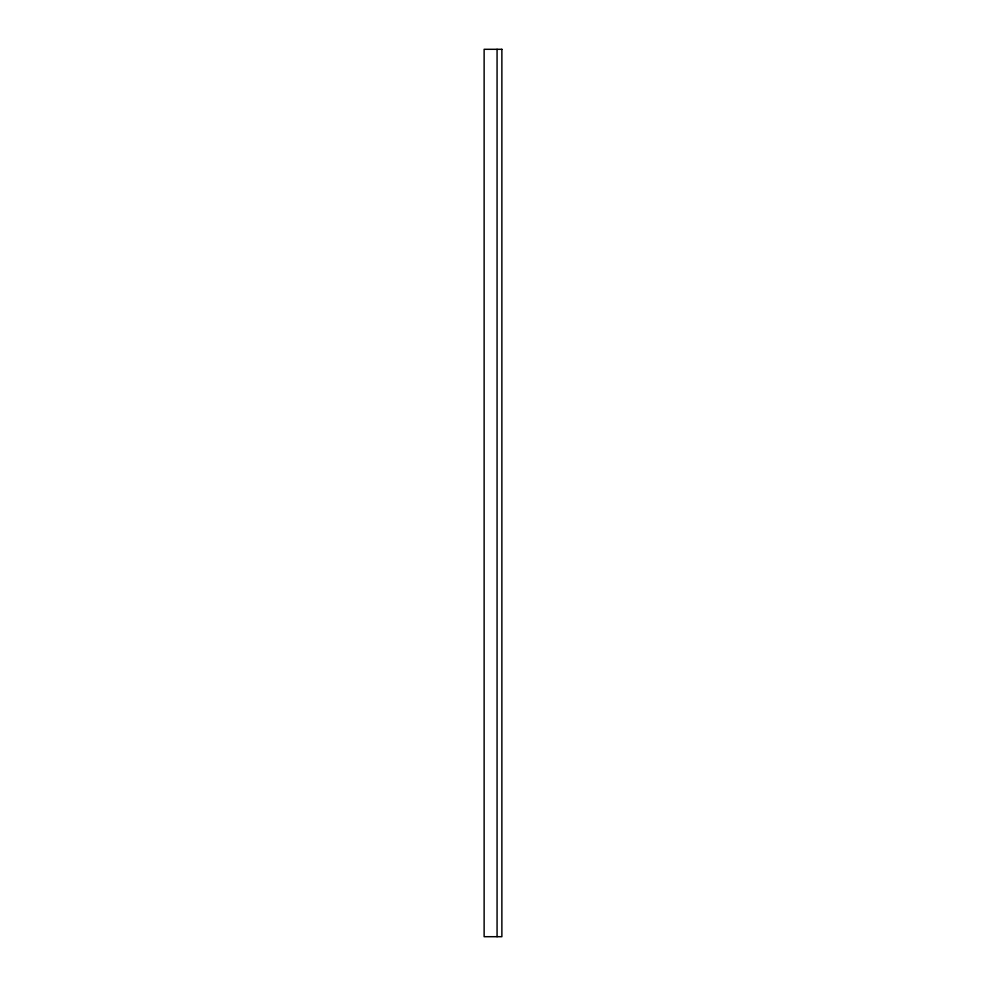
<?xml version="1.0" encoding="UTF-8"?>
<svg xmlns="http://www.w3.org/2000/svg" width="986" height="986" viewBox="0 0 986 986"><rect width="100%" height="100%" fill="white"/><g stroke="black" fill="none" stroke-linecap="round" stroke-linejoin="round"><path stroke-width="1.48" d="M497.067 49.3L497.067 936.7M501.874 49.3L484.126 49.3L484.126 936.7L501.874 936.7L501.874 49.3"/></g></svg>
